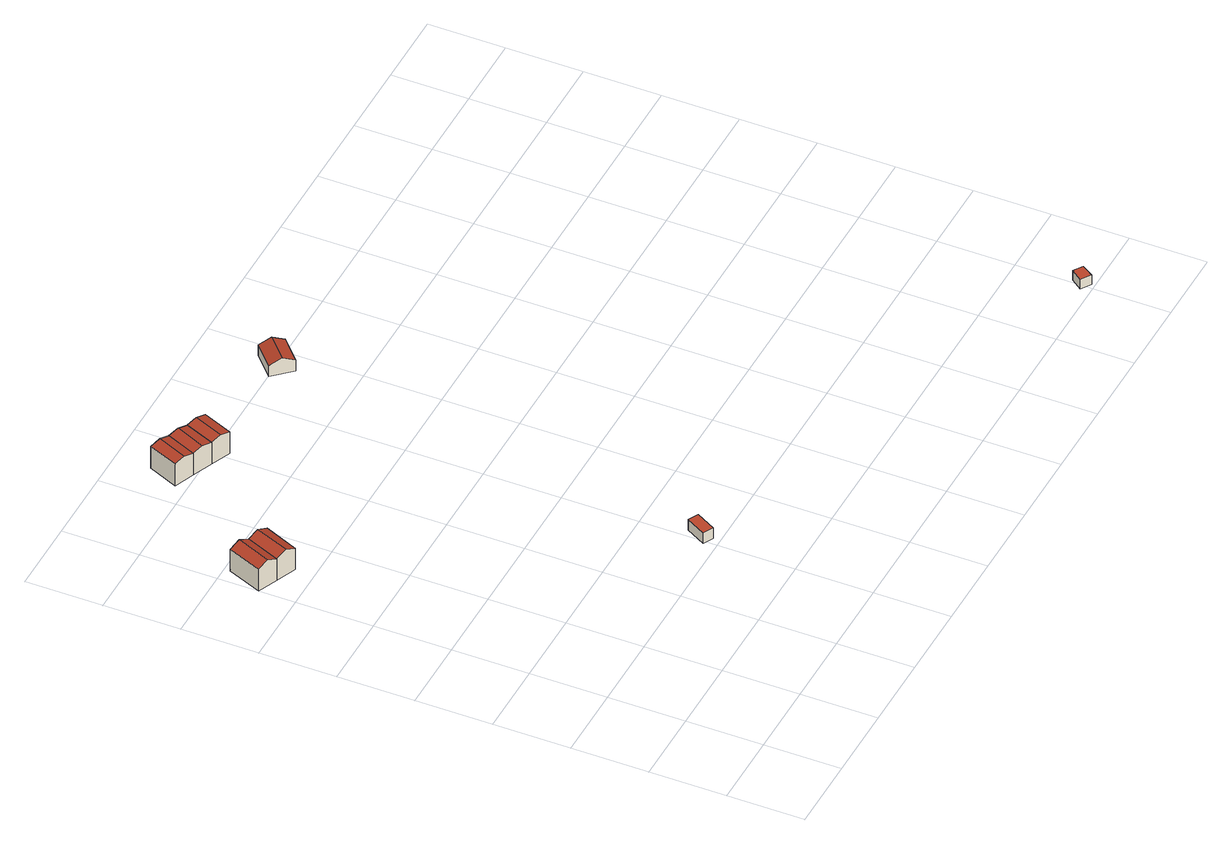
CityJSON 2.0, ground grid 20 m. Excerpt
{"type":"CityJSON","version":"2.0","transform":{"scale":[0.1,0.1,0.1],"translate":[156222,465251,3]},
"CityObjects":{
"building1":{"type":"Building","attributes":{"b3_bag_bag_overlap":0,"b3_bouwlagen":2,"b3_dak_type":"slanted","b3_extrusie":"standard","b3_h_dak_50p":9.27,"b3_h_dak_70p":9.76,"b3_h_dak_max":10.47,"b3_h_dak_min":6.32,"b3_h_maaiveld":3.22,"b3_h_nok":10.5,"b3_is_glas_dak":false,"b3_kas_warenhuis":false,"b3_kwaliteitsindicator":true,"b3_mutatie_ahn3_ahn4":false,"b3_mutatie_ahn4_ahn5":false,"b3_n_nok":1,"b3_n_vlakken":3,"b3_opp_buitenmuur":56.56,"b3_opp_dak_plat":0,"b3_opp_dak_schuin":62.33,"b3_opp_grond":55.68,"b3_opp_scheidingsmuur":112.99,"b3_rmse_lod12":1.27,"b3_rmse_lod13":1.27,"b3_rmse_lod22":0.0373,"b3_t_run":24,"b3_val3dity_lod12":"[]","b3_val3dity_lod13":"[]","b3_val3dity_lod22":"[]","b3_volume_lod12":363.4,"b3_volume_lod13":363.4,"b3_volume_lod22":326.01,"geconstateerd":false,"oorspronkelijkbouwjaar":1988,"status":"Pand in gebruik"},"children":["building1-1"]},
"building1-1":{"type":"BuildingPart","parents":["building1"],"geometry":[{"type":"Solid","lod":"2.2","boundaries":[[[[0,1,2,3]],[[4,5,6,7]],[[5,4,1,0]],[[4,7,8,2,1]],[[9,8,7,6]],[[8,9,3,2]],[[9,6,5,0,3]]]],"semantics":{"surfaces":[{"type":"GroundSurface"},{"type":"RoofSurface"},{"type":"WallSurface"}],"values":[[0,1,2,2,1,2,2]]}}]},
"building2":{"type":"Building","attributes":{"b3_bag_bag_overlap":0,"b3_bouwlagen":2,"b3_dak_type":"slanted","b3_extrusie":"standard","b3_h_dak_50p":9.26,"b3_h_dak_70p":9.74,"b3_h_dak_max":10.48,"b3_h_dak_min":6.32,"b3_h_maaiveld":3.22,"b3_h_nok":10.51,"b3_is_glas_dak":false,"b3_kas_warenhuis":false,"b3_kwaliteitsindicator":true,"b3_mutatie_ahn3_ahn4":false,"b3_mutatie_ahn4_ahn5":false,"b3_n_nok":1,"b3_n_vlakken":3,"b3_opp_buitenmuur":55.83,"b3_opp_dak_plat":0,"b3_opp_dak_schuin":62.33,"b3_opp_grond":55.67,"b3_opp_scheidingsmuur":113.07,"b3_rmse_lod12":1.25,"b3_rmse_lod13":1.25,"b3_rmse_lod22":0.054,"b3_t_run":26,"b3_val3dity_lod12":"[]","b3_val3dity_lod13":"[]","b3_val3dity_lod22":"[]","b3_volume_lod12":362.32,"b3_volume_lod13":362.32,"b3_volume_lod22":324.15,"geconstateerd":false,"oorspronkelijkbouwjaar":1988,"status":"Pand in gebruik"},"children":["building2-1"]},
"building2-1":{"type":"BuildingPart","parents":["building2"],"geometry":[{"type":"Solid","lod":"2.2","boundaries":[[[[1,0,10,11]],[[5,4,12,13]],[[4,5,0,1]],[[5,13,14,10,0]],[[15,14,13,12]],[[14,15,11,10]],[[15,12,4,1,11]]]],"semantics":{"surfaces":[{"type":"GroundSurface"},{"type":"RoofSurface"},{"type":"WallSurface"}],"values":[[0,1,2,2,1,2,2]]}}]},
"building3":{"type":"Building","attributes":{"b3_dak_type":"horizontal","b3_extrusie":"standard","b3_h_dak_50p":6.65,"b3_h_dak_70p":6.66,"b3_h_dak_max":6.72,"b3_h_dak_min":6.62,"b3_h_maaiveld":3.41,"b3_is_glas_dak":false,"b3_kas_warenhuis":false,"b3_kwaliteitsindicator":true,"b3_mutatie_ahn3_ahn4":false,"b3_mutatie_ahn4_ahn5":false,"b3_n_nok":0,"b3_n_vlakken":1,"b3_opp_buitenmuur":57.73,"b3_opp_dak_plat":17.58,"b3_opp_dak_schuin":0,"b3_opp_grond":17.58,"b3_opp_scheidingsmuur":0,"b3_rmse_lod12":0.0259,"b3_rmse_lod13":0.0259,"b3_rmse_lod22":0.0244,"b3_t_run":12,"b3_val3dity_lod12":"[]","b3_val3dity_lod13":"[]","b3_val3dity_lod22":"[]","b3_volume_lod12":57.02,"b3_volume_lod13":57.02,"b3_volume_lod22":56.96,"geconstateerd":false,"oorspronkelijkbouwjaar":1988,"status":"Pand in gebruik"},"children":["building3-1"]},
"building3-1":{"type":"BuildingPart","parents":["building3"],"geometry":[{"type":"Solid","lod":"2.2","boundaries":[[[[16,17,18,19]],[[20,21,22,23]],[[23,22,17,16]],[[22,21,18,17]],[[21,20,19,18]],[[20,23,16,19]]]],"semantics":{"surfaces":[{"type":"GroundSurface"},{"type":"RoofSurface"},{"type":"WallSurface"}],"values":[[0,1,2,2,2,2]]}}]},
"building4":{"type":"Building","attributes":{"b3_bag_bag_overlap":0,"b3_bouwlagen":2,"b3_dak_type":"slanted","b3_extrusie":"standard","b3_h_dak_50p":9.24,"b3_h_dak_70p":9.73,"b3_h_dak_max":10.39,"b3_h_dak_min":8.25,"b3_h_maaiveld":3.12,"b3_h_nok":10.4,"b3_is_glas_dak":false,"b3_kas_warenhuis":false,"b3_kwaliteitsindicator":true,"b3_mutatie_ahn3_ahn4":false,"b3_mutatie_ahn4_ahn5":false,"b3_n_nok":1,"b3_n_vlakken":2,"b3_opp_buitenmuur":58.04,"b3_opp_dak_plat":0,"b3_opp_dak_schuin":54.59,"b3_opp_grond":48.53,"b3_opp_scheidingsmuur":105.2,"b3_rmse_lod12":0.78,"b3_rmse_lod13":0.78,"b3_rmse_lod22":0.0186,"b3_t_run":24,"b3_val3dity_lod12":"[]","b3_val3dity_lod13":"[]","b3_val3dity_lod22":"[]","b3_volume_lod12":320.38,"b3_volume_lod13":320.38,"b3_volume_lod22":300.04,"geconstateerd":false,"oorspronkelijkbouwjaar":1988,"status":"Pand in gebruik"},"children":["building4-1"]},
"building4-1":{"type":"BuildingPart","parents":["building4"],"geometry":[{"type":"Solid","lod":"2.2","boundaries":[[[[24,25,26,27]],[[28,29,30,31]],[[29,28,25,24]],[[28,31,32,26,25]],[[33,32,31,30]],[[32,33,27,26]],[[33,30,29,24,27]]]],"semantics":{"surfaces":[{"type":"GroundSurface"},{"type":"RoofSurface"},{"type":"WallSurface"}],"values":[[0,1,2,2,1,2,2]]}}]},
"building5":{"type":"Building","attributes":{"b3_bag_bag_overlap":0,"b3_bouwlagen":2,"b3_dak_type":"slanted","b3_extrusie":"standard","b3_h_dak_50p":9.31,"b3_h_dak_70p":9.74,"b3_h_dak_max":10.41,"b3_h_dak_min":8.26,"b3_h_maaiveld":3.12,"b3_h_nok":10.41,"b3_is_glas_dak":false,"b3_kas_warenhuis":false,"b3_kwaliteitsindicator":true,"b3_mutatie_ahn3_ahn4":false,"b3_mutatie_ahn4_ahn5":false,"b3_n_nok":1,"b3_n_vlakken":2,"b3_opp_buitenmuur":58.32,"b3_opp_dak_plat":0,"b3_opp_dak_schuin":54.56,"b3_opp_grond":48.52,"b3_opp_scheidingsmuur":105.29,"b3_rmse_lod12":0.758,"b3_rmse_lod13":0.758,"b3_rmse_lod22":0.016,"b3_t_run":33,"b3_val3dity_lod12":"[]","b3_val3dity_lod13":"[]","b3_val3dity_lod22":"[]","b3_volume_lod12":320.33,"b3_volume_lod13":320.33,"b3_volume_lod22":300.62,"geconstateerd":false,"oorspronkelijkbouwjaar":1988,"status":"Pand in gebruik"},"children":["building5-1"]},
"building5-1":{"type":"BuildingPart","parents":["building5"],"geometry":[{"type":"Solid","lod":"2.2","boundaries":[[[[27,26,34,35]],[[32,33,36,37]],[[33,32,26,27]],[[32,37,38,34,26]],[[39,38,37,36]],[[38,39,35,34]],[[39,36,33,27,35]]]],"semantics":{"surfaces":[{"type":"GroundSurface"},{"type":"RoofSurface"},{"type":"WallSurface"}],"values":[[0,1,2,2,1,2,2]]}}]},
"building6":{"type":"Building","attributes":{"b3_bag_bag_overlap":0,"b3_bouwlagen":3,"b3_dak_type":"slanted","b3_extrusie":"standard","b3_h_dak_50p":9.3,"b3_h_dak_70p":9.74,"b3_h_dak_max":10.4,"b3_h_dak_min":8.27,"b3_h_maaiveld":3.12,"b3_h_nok":10.4,"b3_is_glas_dak":false,"b3_kas_warenhuis":false,"b3_kwaliteitsindicator":true,"b3_mutatie_ahn3_ahn4":false,"b3_mutatie_ahn4_ahn5":false,"b3_n_nok":1,"b3_n_vlakken":2,"b3_opp_buitenmuur":57.16,"b3_opp_dak_plat":0,"b3_opp_dak_schuin":54.46,"b3_opp_grond":48.46,"b3_opp_scheidingsmuur":106.47,"b3_rmse_lod12":0.757,"b3_rmse_lod13":0.757,"b3_rmse_lod22":0.0218,"b3_t_run":22,"b3_val3dity_lod12":"[]","b3_val3dity_lod13":"[]","b3_val3dity_lod22":"[]","b3_volume_lod12":320.09,"b3_volume_lod13":320.09,"b3_volume_lod22":300.42,"geconstateerd":false,"oorspronkelijkbouwjaar":1988,"status":"Pand in gebruik"},"children":["building6-1"]},
"building6-1":{"type":"BuildingPart","parents":["building6"],"geometry":[{"type":"Solid","lod":"2.2","boundaries":[[[[35,34,40,41]],[[38,39,42,43]],[[39,38,34,35]],[[38,43,44,40,34]],[[45,44,43,42]],[[44,45,41,40]],[[45,42,39,35,41]]]],"semantics":{"surfaces":[{"type":"GroundSurface"},{"type":"RoofSurface"},{"type":"WallSurface"}],"values":[[0,1,2,2,1,2,2]]}}]},
"building7":{"type":"Building","attributes":{"b3_dak_type":"slanted","b3_extrusie":"standard","b3_h_dak_50p":6.38,"b3_h_dak_70p":6.63,"b3_h_dak_max":7.03,"b3_h_dak_min":5.69,"b3_h_maaiveld":3.31,"b3_h_nok":7.03,"b3_is_glas_dak":false,"b3_kas_warenhuis":false,"b3_kwaliteitsindicator":true,"b3_mutatie_ahn3_ahn4":false,"b3_mutatie_ahn4_ahn5":false,"b3_n_nok":1,"b3_n_vlakken":2,"b3_opp_buitenmuur":78.19,"b3_opp_dak_plat":0,"b3_opp_dak_schuin":55.77,"b3_opp_grond":51.76,"b3_opp_scheidingsmuur":0,"b3_rmse_lod12":0.465,"b3_rmse_lod13":0.465,"b3_rmse_lod22":0.0685,"b3_t_run":41,"b3_val3dity_lod12":"[]","b3_val3dity_lod13":"[]","b3_val3dity_lod22":"[]","b3_volume_lod12":172.02,"b3_volume_lod13":172.02,"b3_volume_lod22":158.61,"geconstateerd":true,"oorspronkelijkbouwjaar":2018,"status":"Pand in gebruik"},"children":["building7-1"]},
"building7-1":{"type":"BuildingPart","parents":["building7"],"geometry":[{"type":"Solid","lod":"2.2","boundaries":[[[[46,47,48,49]],[[50,51,52,53]],[[51,50,47,46]],[[50,53,54,48,47]],[[55,54,53,52]],[[54,55,49,48]],[[55,52,51,46,49]]]],"semantics":{"surfaces":[{"type":"GroundSurface"},{"type":"RoofSurface"},{"type":"WallSurface"}],"values":[[0,1,2,2,1,2,2]]}}]},
"building8":{"type":"Building","attributes":{"b3_dak_type":"horizontal","b3_extrusie":"standard","b3_h_dak_50p":6.09,"b3_h_dak_70p":6.1,"b3_h_dak_max":6.16,"b3_h_dak_min":6.05,"b3_h_maaiveld":3.16,"b3_is_glas_dak":false,"b3_kas_warenhuis":false,"b3_kwaliteitsindicator":true,"b3_mutatie_ahn3_ahn4":false,"b3_mutatie_ahn4_ahn5":false,"b3_n_nok":0,"b3_n_vlakken":1,"b3_opp_buitenmuur":38.79,"b3_opp_dak_plat":10.82,"b3_opp_dak_schuin":0,"b3_opp_grond":10.82,"b3_opp_scheidingsmuur":0,"b3_rmse_lod12":0.606,"b3_rmse_lod13":0.606,"b3_rmse_lod22":0.605,"b3_t_run":19,"b3_val3dity_lod12":"[]","b3_val3dity_lod13":"[]","b3_val3dity_lod22":"[]","b3_volume_lod12":31.77,"b3_volume_lod13":31.77,"b3_volume_lod22":31.71,"geconstateerd":false,"oorspronkelijkbouwjaar":1996,"status":"Pand in gebruik"},"children":["building8-1"]},
"building8-1":{"type":"BuildingPart","parents":["building8"],"geometry":[{"type":"Solid","lod":"2.2","boundaries":[[[[56,57,58,59]],[[60,61,62,63]],[[63,62,57,56]],[[62,61,58,57]],[[61,60,59,58]],[[60,63,56,59]]]],"semantics":{"surfaces":[{"type":"GroundSurface"},{"type":"RoofSurface"},{"type":"WallSurface"}],"values":[[0,1,2,2,2,2]]}}]}
},
"vertices":[
[91,1362,2],[53,1272,2],[1,1294,2],[38,1385,2],[53,1272,67],[91,1362,67],[65,1374,80],[27,1283,80],[1,1294,67],[38,1385,67],
[144,1340,2],[106,1250,2],[80,1261,80],[117,1351,80],[144,1340,67],[106,1250,67],
[616,417,4],[590,431,4],[619,483,4],[645,469,4],[645,469,37],[619,483,37],[590,431,37],[616,417,37],
[260,1630,1],[293,1708,1],[346,1686,1],[313,1608,1],[293,1708,67],[260,1630,67],[287,1619,74],[320,1697,74],[346,1686,67],[313,1608,67],
[398,1664,1],[366,1586,1],[339,1597,74],[372,1675,74],[398,1664,67],[366,1586,67],
[451,1642,1],[418,1564,1],[392,1575,74],[425,1653,74],[451,1642,67],[418,1564,67],
[703,1598,3],[761,1652,3],[806,1604,3],[748,1550,3],[761,1652,36],[703,1598,36],[726,1574,51],[783,1628,51],[806,1604,36],[748,1550,36],
[1809,56,2],[1833,40,2],[1813,9,2],[1788,26,2],[1788,26,31],[1813,9,31],[1833,40,31],[1809,56,31]
]}
